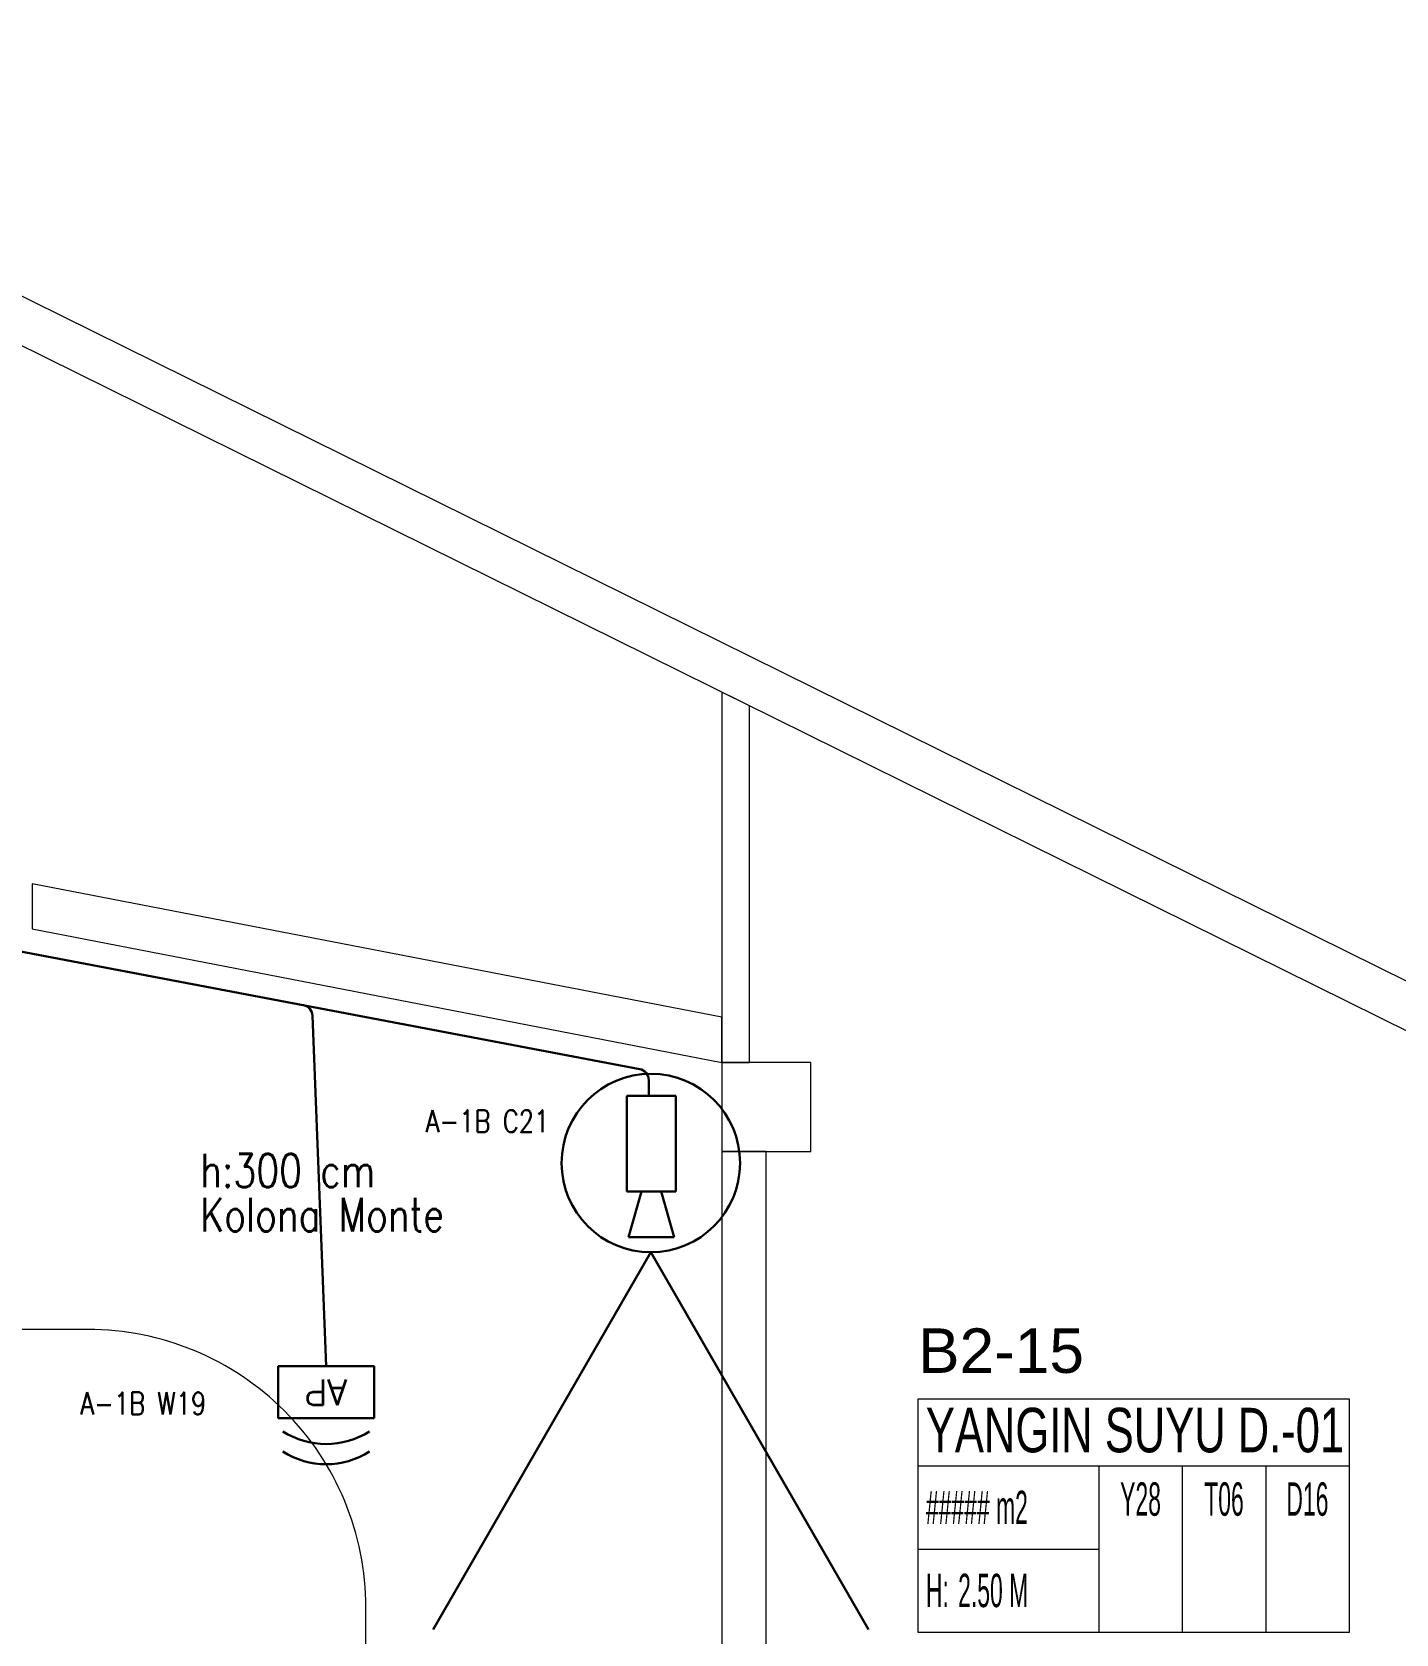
# Model space of a CAD drawing. Header units: metres. Extents: x -13621 to 152406, y -16073 to 22221.
# Drawn here: x 9220 to 10446, y 4166 to 5606 of the extents above; entities that cross this region are included whole.
import ezdxf
from ezdxf.enums import TextEntityAlignment as Align

# ---------------------------------------------------------------- set-up
doc = ezdxf.new("R2010")
doc.units = ezdxf.units.M
doc.header["$LTSCALE"] = 100
doc.header["$MEASUREMENT"] = 0
doc.layers.get('0').update_dxf_attribs({"color": 9, "lineweight": 9})
for name, color, linetype, lineweight in [('01', 9, 'Continuous', 9), ('06D', 9, 'Continuous', 9), ('21_mahal200', 9, 'Continuous', 9), ('Data  Tavan', 170, 'Continuous', 30), ('E-ACCESS POINT (KABLOSUZ ERİŞİM İÇİN)', 7, 'Continuous', 30), ('E-DAHİLİ DOME KAMERA', 7, 'Continuous', 30), ('E-DAHİLİ KAMERA', 7, 'Continuous', 30), ('E-YAZI', 7, 'Continuous', 30)]:
    doc.layers.add(name, color=color, linetype=linetype, lineweight=lineweight)
doc.styles.add('Arial', font='arial.ttf', dxfattribs={"height": 2.5})
doc.styles.add('E-YAZI', font='txttw.shx')
doc.styles.add('MuuM_TEXT-STANDART', font='ARIALN.TTF')

# ---------------------------------------------------------------- blocks, each defined once
blk = doc.blocks.new('*U215')
at = {"layer": 'E-ACCESS POINT (KABLOSUZ ERİŞİM İÇİN)', "color": 4}
blk.add_lwpolyline([(-2.395, 3.237), (2.395, 3.237), (2.395, 0.647), (-2.395, 0.647)], close=True, dxfattribs=at)
at = {"layer": 'E-ACCESS POINT (KABLOSUZ ERİŞİM İÇİN)', "color": 3}
for centre in [(0, 1.555), (0, 0.549)]:
    blk.add_arc(centre, 3.988, 57.1828, 122.8172, dxfattribs=at)
at = {"layer": 'E-ACCESS POINT (KABLOSUZ ERİŞİM İÇİN)', "color": 3, "style": 'E-YAZI'}
blk.add_text('AP', height=1.28, dxfattribs=at).set_placement((-1.054, 1.311))
blk = doc.blocks.new('100_DAHİLİ DOME KAMERA')
at = {"layer": 'E-DAHİLİ DOME KAMERA', "color": 4}
for p, q in [((-1.936, 0.715), (-1.936, -0.689)), ((0.82, 0.715), (-1.936, 0.715)), ((0.82, -0.689), (0.82, 0.715)), ((0.82, 0.294), (2.131, 0.668)), ((2.131, 0.668), (2.131, -0.643)), ((0.82, -0.268), (2.131, -0.643)), ((-1.936, -0.689), (0.82, -0.689))]:
    blk.add_line(p, q, dxfattribs=at)
at = {"layer": 'E-DAHİLİ DOME KAMERA', "color": 4, "linetype": 'Continuous'}
blk.add_circle((0, 0), 2.566, dxfattribs=at)
at = {"layer": 'E-DAHİLİ KAMERA', "color": 4}
for q in [(13.416, 6.264), (13.416, -6.264)]:
    blk.add_line((2.566, 0), q, dxfattribs=at)
blk = doc.blocks.new('p-kolon_80x80')
blk.add_lwpolyline([(-40, -40), (40, -40), (40, 40), (-40, 40)], close=True)
blk = doc.blocks.new('2.bod.sitatik')
at = {"layer": '01'}
for points in [[(10945.1, -4163.6), (9032, -3217.5), (6612.7, -2131.8), (4752.4, -1474.9)], [(4764.2, -1436.6), (6627.6, -2094.7), (9049.1, -3181.3), (10964.6, -4128.6)]]:
    blk.add_lwpolyline(points, dxfattribs=at)
for points in [[(9840, -3950), (9865, -3950), (9865, -3629.4), (9840, -3617.1)], [(9220, -3830), (9840, -3950), (9840, -3909.3), (9220, -3789.3)], [(9840, -4550), (9880, -4550), (9880, -4030), (9840, -4030)]]:
    blk.add_lwpolyline(points, close=True, dxfattribs=at)
blk.add_blockref('p-kolon_80x80', (9880, -3990), dxfattribs=at)
blk = doc.blocks.new('0_roomno2')
blk.add_lwpolyline([(19.375, -10.5), (0, -10.5), (0, 0), (19.375, 0)], close=True)
for points in [[(0, -3), (19.375, -3)], [(8.125, -3), (8.125, -10.5)], [(11.875, -3), (11.875, -10.5)], [(15.625, -3), (15.625, -10.5)], [(0, -6.75), (8.125, -6.75)]]:
    blk.add_lwpolyline(points)
at = {"style": 'MuuM_TEXT-STANDART', "width": 0.6}
blk.add_text('H:', height=1.5, dxfattribs=at).set_placement((0.35, -8.608), align=Align.MIDDLE_LEFT)
at = {"style": 'Arial'}
blk.add_attdef('ODANO', (0, 1.17), '', height=2, dxfattribs=at)
blk.add_attdef('MEKANADI', text='', height=2, dxfattribs=at).set_placement((0.35, -3), align=Align.BOTTOM_LEFT)
at = {"style": 'MuuM_TEXT-STANDART', "width": 0.6}
for tag, p in [('M2', (0.35, -4.875)), ('TEMIZTAVANYUKSEKLIGI', (1.8, -8.608))]:
    blk.add_attdef(tag, text='', height=1.5, dxfattribs=at).set_placement(p, align=Align.MIDDLE_LEFT)
for tag, p in [('YER01', (10, -4.5)), ('TAVAN01', (13.75, -4.5)), ('DUVAR01', (17.5, -4.5)), ('YER02', (10, -6.75)), ('TAVAN02', (13.75, -6.75)), ('DUVAR02', (17.5, -6.75)), ('YER03', (10, -9)), ('TAVAN03', (13.75, -9)), ('DUVAR03', (17.5, -9))]:
    blk.add_attdef(tag, text='', height=1.5, dxfattribs=at).set_placement(p, align=Align.MIDDLE_CENTER)
blk = doc.blocks.new('2.bod.Mimari')
at = {"layer": '06D'}
blk.add_lwpolyline([(9520.17, -4697.44), (9520.17, -4440, 0.4142136), (9270.17, -4190), (8440, -4190)], format="xyb", dxfattribs=at)
at = {"layer": '21_mahal200'}
ref = blk.add_blockref('0_roomno2', (10016.54, -4252.45), dxfattribs=dict(at, xscale=20, yscale=20, zscale=20))
ref.add_attrib('ODANO', 'B2-15', (10016.54, -4229.05), dxfattribs={"layer": '0', "height": 40, "style": 'Arial'})
ref.add_attrib('MEKANADI', 'YANGIN SUYU D.-01', dxfattribs={"layer": '0', "height": 40, "style": 'Arial', "width": 0.7}).set_placement((10023.54, -4312.45), align=Align.BOTTOM_LEFT)
ref.add_attrib('M2', '##### m2', dxfattribs={"layer": '0', "height": 30, "style": 'MuuM_TEXT-STANDART', "width": 0.6}).set_placement((10023.54, -4349.95), align=Align.MIDDLE_LEFT)
ref.add_attrib('TEMIZTAVANYUKSEKLIGI', '2.50 M', dxfattribs={"layer": '0', "height": 30, "style": 'MuuM_TEXT-STANDART', "width": 0.6}).set_placement((10052.54, -4424.61), align=Align.MIDDLE_LEFT)
ref.add_attrib('YER01', 'Y28', dxfattribs={"layer": '0', "height": 30, "style": 'MuuM_TEXT-STANDART', "width": 0.6}).set_placement((10216.54, -4342.45), align=Align.MIDDLE_CENTER)
ref.add_attrib('TAVAN01', 'T06', dxfattribs={"layer": '0', "height": 30, "style": 'MuuM_TEXT-STANDART', "width": 0.6}).set_placement((10291.54, -4342.45), align=Align.MIDDLE_CENTER)
ref.add_attrib('DUVAR01', 'D16', dxfattribs={"layer": '0', "height": 30, "style": 'MuuM_TEXT-STANDART', "width": 0.6}).set_placement((10366.54, -4342.45), align=Align.MIDDLE_CENTER)

msp = doc.modelspace()

# ---------------------------------------------------------------- linework, layer by layer
at = {"layer": 'Data  Tavan'}
for p, q in [((9208.2, 4780.1), (9766.3, 4674)), ((9484.4, 4407), (9472.2, 4722)), ((9774.4, 4664.2), (9774.4, 4650.1))]:
    msp.add_line(p, q, dxfattribs=at)
for centre, start in [((9462.2, 4721.6), 2.2265), ((9764.4, 4664.2), 0)]:
    msp.add_arc(centre, 10, start, 79.2369, dxfattribs=at)

# ---------------------------------------------------------------- block references
for name in ['2.bod.sitatik', '2.bod.Mimari']:
    msp.add_blockref(name, (0, 8630))
at = {"layer": 'E-ACCESS POINT (KABLOSUZ ERİŞİM İÇİN)', "xscale": 18, "yscale": 18, "zscale": 18, "rotation": 180}
msp.add_blockref('*U215', (9484.4, 4418.6), dxfattribs=at)
at = {"layer": 'E-DAHİLİ DOME KAMERA', "xscale": 31.24999999834265, "yscale": 31.24999999834265, "zscale": 31.24999999834265, "rotation": 270.0000000000002}
msp.add_blockref('100_DAHİLİ DOME KAMERA', (9776.3, 4589.6), dxfattribs=at)

# ---------------------------------------------------------------- texts
at = {"layer": 'E-YAZI', "color": 6, "style": 'E-YAZI', "width": 0.8}
for s, p in [('A-1B C21', (9573.9, 4617.2)), ('A-1B W19', (9263.5, 4363.5))]:
    msp.add_text(s, height=20, dxfattribs=at).set_placement(p)
at = {"layer": 'E-YAZI', "color": 30, "style": 'E-YAZI', "width": 0.8}
for s, p in [('h:300 cm', (9371.2, 4567.8)), ('Kolona Monte', (9371.2, 4528.2))]:
    msp.add_text(s, height=30, dxfattribs=at).set_placement(p)

doc.saveas('drawing.dxf')
